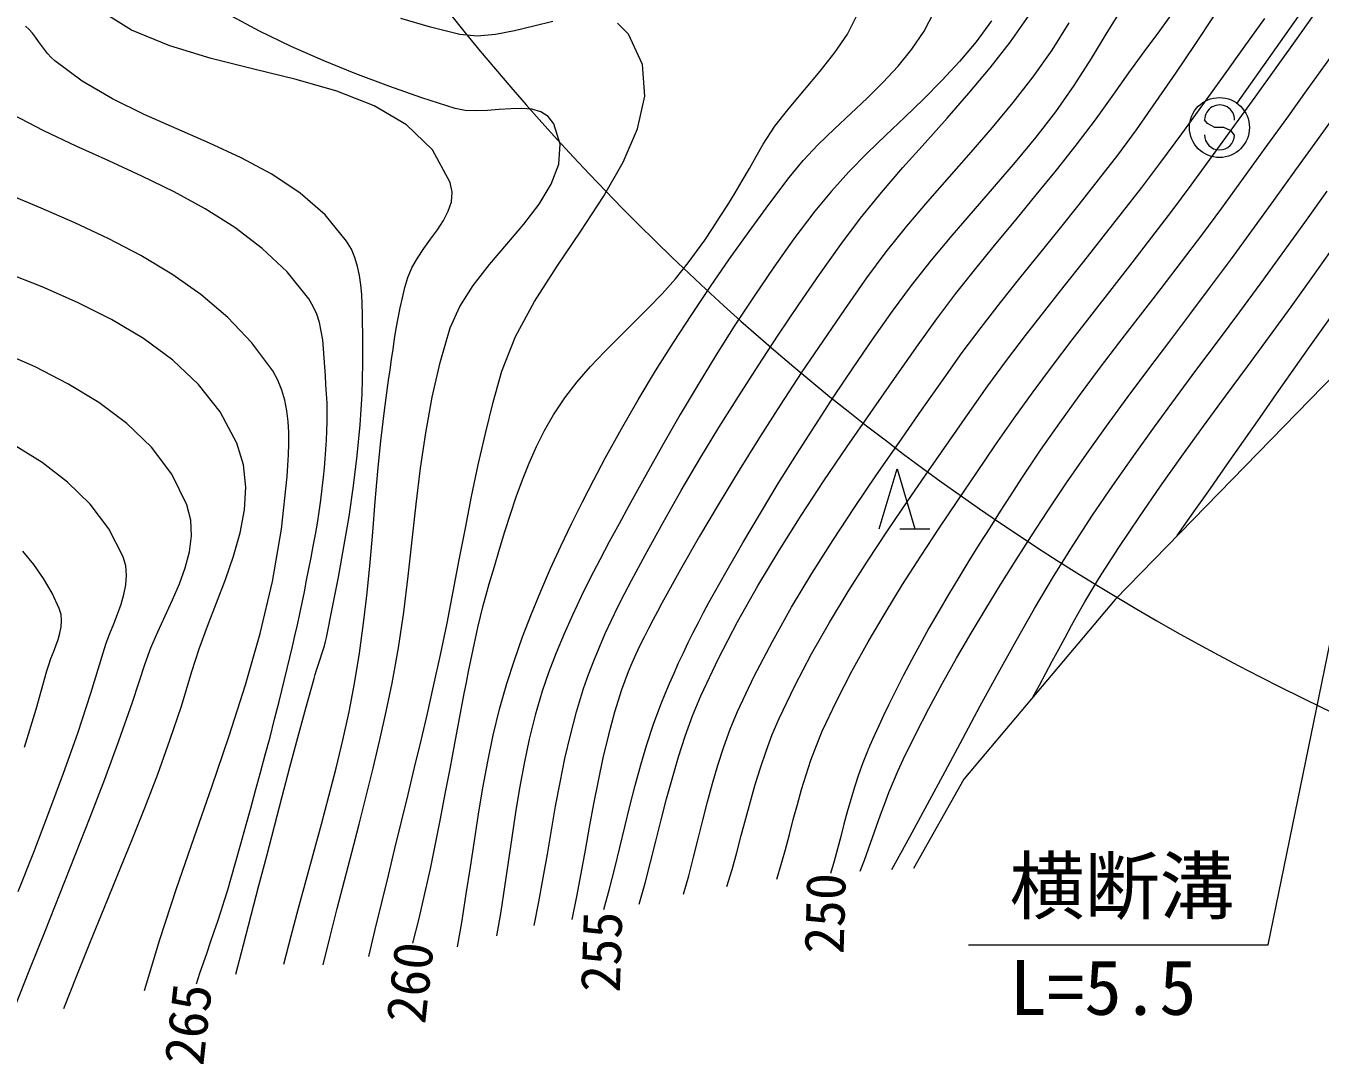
# Model space of a CAD drawing. Units: millimetres, scale not verified. Extents: x 40000 to 680000, y 20000 to 380000.
# Drawn here: x 401618 to 444786, y 243404 to 278011 of the extents above; entities that cross this region are included whole.
import ezdxf
from ezdxf.enums import TextEntityAlignment as Align

# ---------------------------------------------------------------- set-up
doc = ezdxf.new("R2010")
doc.units = ezdxf.units.MM
doc.header["$LTSCALE"] = 1000
doc.layers.add('M-BGD', color=7, linetype='Continuous', lineweight=13)
doc.layers.add('M-STR-HTXT', color=7, linetype='Continuous', lineweight=13)
doc.styles.add('ＭＳ ゴシック', font='')
doc.styles.get('ＭＳ ゴシック').set_extended_font_data('MS Gothic')

msp = doc.modelspace()

# ---------------------------------------------------------------- linework, layer by layer
at = {"layer": 'M-BGD'}
for p, q in [((449994, 286753), (442005, 275440)), ((441033, 274763), (440934, 274881)), ((441278, 274624), (441033, 274763)), ((441579, 274622), (441278, 274624)), ((441824, 274510), (441579, 274622)), ((441930, 274374), (441824, 274510)), ((446791, 267959), (437946, 258894)), ((430073, 261251), (430673, 263251)), ((430673, 263251), (431273, 261251)), ((430773, 261251), (431773, 261251)), ((437946, 258894), (432905, 252899)), ((432905, 252899), (431226, 249925))]:
    msp.add_line(p, q, dxfattribs=at)
for points in [[(440022, 261021), (440574, 261808), (441127, 262596), (441679, 263383), (442231, 264171), (442784, 264958), (443336, 265746), (443889, 266533), (444442, 267319), (444996, 268106), (445551, 268891), (446326, 269986), (447103, 271080), (447880, 272173), (448657, 273266), (449436, 274358), (450214, 275450), (450993, 276542), (451772, 277634), (452550, 278726), (453329, 279819)], [(410219, 246740), (410461, 247675), (410711, 248607), (410968, 249538), (411225, 250469), (411480, 251400), (411728, 252333), (411966, 253268), (412190, 254206), (412396, 255148), (412581, 256095), (412746, 257097), (412883, 258104), (412997, 259114), (413096, 260126), (413186, 261139), (413272, 262153), (413362, 263167), (413461, 264179), (413576, 265190), (413714, 266197), (413764, 266542), (413814, 266888), (413863, 267234), (413915, 267580), (413971, 267925), (414031, 268269), (414099, 268611), (414175, 268951), (414260, 269288), (414358, 269623), (414492, 269950), (414675, 270272), (414890, 270588), (415118, 270902), (415342, 271213), (415544, 271524), (415706, 271836), (415810, 272150), (415838, 272468), (415773, 272791), (415176, 273879), (414312, 274714), (413232, 275348), (411990, 275834), (410635, 276224), (409222, 276570), (407801, 276926), (406424, 277342), (405144, 277873), (404013, 278570)], [(416009, 247316), (416165, 248195), (416308, 249078), (416443, 249963), (416576, 250848), (416713, 251732), (416859, 252614), (417021, 253492), (417205, 254365), (417416, 255230), (417661, 256088), (417913, 256869), (418186, 257642), (418479, 258410), (418789, 259170), (419115, 259925), (419457, 260673), (419812, 261415), (420179, 262151), (420556, 262881), (420943, 263605), (421484, 264583), (422045, 265551), (422623, 266509), (423217, 267457), (423827, 268395), (424452, 269324), (425090, 270245), (425740, 271156), (426401, 272058), (427073, 272953), (427542, 273520), (428049, 274061), (428583, 274583), (429130, 275095), (429675, 275607), (430205, 276128), (430708, 276666), (431168, 277231), (431574, 277832), (431911, 278478)], [(420890, 248561), (421079, 249245), (421257, 249933), (421427, 250623), (421595, 251315), (421765, 252005), (421941, 252693), (422129, 253378), (422331, 254058), (422554, 254730), (422801, 255395), (422942, 255743), (423086, 256089), (423236, 256433), (423390, 256775), (423548, 257116), (423710, 257454), (423877, 257791), (424047, 258125), (424222, 258457), (424400, 258787), (424959, 259790), (425531, 260785), (426115, 261774), (426712, 262755), (427321, 263729), (427941, 264696), (428571, 265657), (429211, 266611), (429860, 267558), (430518, 268499), (431156, 269362), (431826, 270202), (432518, 271026), (433223, 271841), (433930, 272654), (434630, 273471), (435312, 274301), (435968, 275149), (436586, 276022), (437158, 276927), (437682, 277787), (438229, 278656)], [(422069, 248737), (422268, 249434), (422454, 250135), (422632, 250840), (422809, 251545), (422990, 252248), (423180, 252949), (423384, 253644), (423607, 254331), (423856, 255010), (424135, 255677), (424724, 256920), (425358, 258141), (426033, 259341), (426741, 260522), (427478, 261689), (428237, 262843), (429012, 263987), (429798, 265124), (430589, 266255), (431379, 267385), (431998, 268245), (432640, 269088), (433299, 269919), (433969, 270742), (434645, 271561), (435320, 272379), (435990, 273202), (436648, 274034), (437289, 274878), (437907, 275739), (438408, 276444), (438921, 277146), (439438, 277849), (439949, 278556)], [(422069, 248737), (422268, 249434), (422454, 250135), (422632, 250840), (422809, 251545), (422990, 252248), (423180, 252949), (423384, 253644), (423607, 254331), (423856, 255010), (424135, 255677), (424724, 256920), (425358, 258141), (426033, 259341), (426741, 260522), (427478, 261689), (428237, 262843), (429012, 263987), (429798, 265124), (430589, 266255), (431379, 267385), (431998, 268245), (432640, 269088), (433299, 269919), (433969, 270742), (434645, 271561), (435320, 272379), (435990, 273202), (436648, 274034), (437289, 274878), (437907, 275739), (438408, 276444), (438921, 277146), (439438, 277849), (439949, 278556)], [(426665, 249563), (426812, 250059), (426950, 250557), (427083, 251058), (427215, 251559), (427350, 252058), (427490, 252556), (427640, 253050), (427803, 253539), (427983, 254022), (428182, 254498), (428658, 255507), (429168, 256498), (429708, 257474), (430274, 258437), (430861, 259388), (431466, 260330), (432082, 261265), (432707, 262194), (433335, 263120), (433963, 264044), (434580, 264935), (435213, 265814), (435859, 266684), (436516, 267546), (437179, 268404), (437846, 269259), (438513, 270114), (439177, 270972), (439835, 271834), (440483, 272703), (441197, 273677), (441907, 274653), (442614, 275632), (443318, 276613), (444021, 277595), (444723, 278577)], [(408620, 246398), (408880, 247384), (409137, 248371), (409393, 249358), (409649, 250345), (409905, 251332), (410163, 252319), (410424, 253305), (410688, 254290), (410957, 255273), (411231, 256256), (411271, 256393), (411314, 256530), (411359, 256666), (411404, 256802), (411449, 256939), (411493, 257075), (411535, 257212), (411575, 257350), (411611, 257488), (411643, 257628), (411848, 258631), (412044, 259637), (412228, 260648), (412396, 261661), (412544, 262677), (412668, 263695), (412764, 264714), (412830, 265735), (412861, 266756), (412854, 267778), (412847, 268092), (412843, 268412), (412835, 268734), (412820, 269056), (412793, 269375), (412749, 269689), (412684, 269995), (412594, 270291), (412473, 270573), (412317, 270839), (411603, 271708), (410762, 272440), (409820, 273064), (408803, 273609), (407737, 274104), (406648, 274578), (405561, 275061), (404504, 275581), (403500, 276167), (402578, 276849), (402456, 276963), (402344, 277087), (402240, 277220), (402140, 277357), (402042, 277495), (401942, 277632), (401839, 277765), (401729, 277889), (401609, 278004)], [(411532, 246714), (411765, 247652), (412004, 248589), (412247, 249525), (412489, 250461), (412731, 251397), (412968, 252334), (413200, 253273), (413423, 254213), (413636, 255156), (413836, 256101), (414051, 257283), (414225, 258473), (414371, 259669), (414503, 260869), (414635, 262067), (414780, 263263), (414953, 264451), (415165, 265630), (415432, 266796), (415767, 267945), (416088, 268662), (416542, 269363), (417082, 270052), (417661, 270731), (418229, 271402), (418738, 272069), (419141, 272734), (419389, 273400), (419435, 274069), (419229, 274744), (419043, 274990), (418794, 275146), (418495, 275230), (418157, 275259), (417790, 275250), (417407, 275221), (417019, 275191), (416636, 275175), (416271, 275193), (415935, 275260), (414825, 275618), (413719, 276000), (412621, 276411), (411533, 276853), (410461, 277328), (409407, 277839), (408375, 278388)], [(413052, 246987), (413270, 247888), (413489, 248788), (413709, 249689), (413929, 250589), (414149, 251489), (414367, 252390), (414584, 253291), (414799, 254192), (415011, 255094), (415219, 255997), (415449, 257047), (415665, 258100), (415871, 259156), (416073, 260213), (416276, 261269), (416485, 262324), (416706, 263375), (416944, 264422), (417205, 265464), (417493, 266499), (417947, 267657), (418585, 268826), (419334, 269997), (420124, 271165), (420882, 272323), (421539, 273465), (422022, 274584), (422259, 275673), (422181, 276725), (421715, 277735), (421347, 278098)], [(419191, 278158), (418557, 278000), (417915, 277843), (417281, 277722), (416669, 277672), (416097, 277729), (415108, 277971), (414129, 278259)], [(414524, 247440), (414734, 248262), (414929, 249088), (415112, 249917), (415285, 250748), (415449, 251581), (415608, 252416), (415765, 253251), (415921, 254086), (416078, 254920), (416240, 255754), (416313, 256122), (416385, 256490), (416458, 256858), (416533, 257226), (416611, 257594), (416692, 257960), (416777, 258325), (416868, 258689), (416966, 259051), (417070, 259411), (417243, 259990), (417417, 260572), (417594, 261153), (417777, 261733), (417971, 262308), (418179, 262877), (418404, 263438), (418650, 263988), (418920, 264527), (419218, 265051), (419591, 265613), (420004, 266145), (420448, 266654), (420914, 267147), (421395, 267629), (421881, 268108), (422364, 268589), (422836, 269079), (423288, 269585), (423711, 270113), (423989, 270490), (424258, 270872), (424520, 271260), (424776, 271652), (425026, 272048), (425271, 272447), (425511, 272849), (425748, 273253), (425981, 273659), (426212, 274066), (426601, 274664), (427071, 275271), (427586, 275884), (428108, 276502), (428599, 277121), (429020, 277739), (429335, 278353)], [(433822, 278177), (433312, 277481), (432759, 276820), (432171, 276186), (431559, 275572), (430933, 274969), (430302, 274369), (429677, 273764), (429067, 273146), (428483, 272507), (427935, 271839), (427237, 270910), (426561, 269965), (425904, 269006), (425265, 268034), (424643, 267051), (424036, 266058), (423443, 265057), (422862, 264048), (422292, 263034), (421731, 262016), (421404, 261417), (421078, 260815), (420758, 260210), (420444, 259601), (420139, 258988), (419846, 258370), (419568, 257746), (419306, 257116), (419064, 256478), (418843, 255833), (418608, 255038), (418408, 254234), (418235, 253423), (418085, 252606), (417952, 251786), (417828, 250962), (417708, 250138), (417587, 249314), (417457, 248492), (417313, 247674)], [(418572, 248020), (418729, 248813), (418874, 249608), (419011, 250406), (419147, 251203), (419286, 252000), (419435, 252795), (419597, 253586), (419779, 254371), (419985, 255150), (420221, 255921), (420383, 256386), (420558, 256846), (420745, 257301), (420943, 257753), (421151, 258200), (421366, 258644), (421588, 259085), (421816, 259523), (422047, 259958), (422281, 260392), (422872, 261461), (423478, 262522), (424099, 263575), (424733, 264620), (425381, 265656), (426042, 266685), (426715, 267706), (427398, 268720), (428092, 269726), (428796, 270725), (429456, 271604), (430152, 272458), (430873, 273293), (431609, 274118), (432346, 274940), (433074, 275769), (433781, 276612), (434455, 277477), (435085, 278373)], [(436409, 278117), (435833, 277199), (435207, 276315), (434542, 275459), (433847, 274623), (433134, 273799), (432412, 272981), (431693, 272160), (430987, 271330), (430305, 270483), (429657, 269611), (428921, 268562), (428195, 267505), (427480, 266441), (426776, 265369), (426084, 264289), (425405, 263201), (424740, 262105), (424089, 261001), (423452, 259888), (422831, 258767), (422680, 258487), (422530, 258206), (422382, 257923), (422237, 257639), (422097, 257352), (421962, 257064), (421832, 256773), (421710, 256479), (421595, 256183), (421489, 255883), (421255, 255135), (421049, 254380), (420866, 253618), (420702, 252851), (420551, 252080), (420409, 251307), (420270, 250533), (420129, 249759), (419982, 248988), (419823, 248219)], [(423552, 249072), (423725, 249683), (423887, 250298), (424042, 250915), (424196, 251532), (424354, 252149), (424519, 252762), (424697, 253371), (424892, 253974), (425109, 254568), (425354, 255152), (425912, 256334), (426516, 257492), (427157, 258632), (427832, 259753), (428533, 260861), (429256, 261956), (429993, 263042), (430741, 264122), (431492, 265197), (432241, 266271), (432849, 267123), (433477, 267961), (434120, 268788), (434773, 269607), (435432, 270422), (436092, 271236), (436749, 272053), (437399, 272875), (438036, 273706), (438656, 274550), (439320, 275489), (439973, 276437), (440615, 277391), (441250, 278350)], [(423552, 249072), (423725, 249683), (423887, 250298), (424042, 250915), (424196, 251532), (424354, 252149), (424519, 252762), (424697, 253371), (424892, 253974), (425109, 254568), (425354, 255152), (425912, 256334), (426516, 257492), (427157, 258632), (427832, 259753), (428533, 260861), (429256, 261956), (429993, 263042), (430741, 264122), (431492, 265197), (432241, 266271), (432849, 267123), (433477, 267961), (434120, 268788), (434773, 269607), (435432, 270422), (436092, 271236), (436749, 272053), (437399, 272875), (438036, 273706), (438656, 274550), (439320, 275489), (439973, 276437), (440615, 277391), (441250, 278350)], [(425002, 249326), (425170, 249888), (425328, 250454), (425480, 251022), (425631, 251591), (425784, 252159), (425945, 252724), (426116, 253284), (426304, 253839), (426510, 254386), (426741, 254925), (427263, 256010), (427824, 257075), (428419, 258122), (429043, 259153), (429691, 260172), (430357, 261181), (431036, 262181), (431724, 263175), (432414, 264167), (433102, 265157), (433707, 266012), (434327, 266854), (434960, 267688), (435602, 268514), (436250, 269336), (436901, 270156), (437552, 270977), (438199, 271800), (438839, 272628), (439469, 273464), (440173, 274418), (440871, 275375), (441565, 276335), (442256, 277297), (442945, 278261)], [(445098, 276927), (444380, 275927), (443662, 274929), (442942, 273931), (442220, 272934), (441496, 271940), (440829, 271039), (440151, 270145), (439468, 269255), (438782, 268367), (438097, 267478), (437417, 266586), (436746, 265688), (436088, 264781), (435446, 263863), (434824, 262930), (434470, 262382), (434116, 261833), (433765, 261283), (433417, 260731), (433072, 260177), (432731, 259620), (432395, 259061), (432064, 258498), (431739, 257932), (431421, 257362), (431242, 257033), (431065, 256702), (430890, 256370), (430719, 256036), (430551, 255701), (430385, 255364), (430223, 255025), (430065, 254685), (429910, 254344), (429759, 254001), (429752, 253984), (429745, 253968), (429737, 253952), (429730, 253935), (429723, 253919), (429716, 253903), (429709, 253886), (429702, 253870), (429695, 253854), (429688, 253837), (429529, 253442), (429385, 253042), (429253, 252636), (429131, 252228), (429016, 251817), (428905, 251404), (428796, 250990), (428687, 250577), (428573, 250165), (428454, 249755)], [(407304, 246084), (407420, 246432), (407539, 246779), (407659, 247126), (407780, 247473), (407900, 247820), (408018, 248167), (408134, 248515), (408246, 248864), (408353, 249215), (408455, 249567), (408621, 250159), (408787, 250750), (408952, 251342), (409117, 251934), (409281, 252526), (409443, 253119), (409603, 253712), (409761, 254306), (409915, 254901), (410066, 255496), (410157, 255860), (410247, 256224), (410336, 256589), (410423, 256953), (410509, 257319), (410593, 257684), (410675, 258050), (410755, 258417), (410832, 258784), (410906, 259151), (410982, 259531), (411057, 259911), (411131, 260292), (411204, 260673), (411273, 261054), (411339, 261436), (411400, 261818), (411455, 262202), (411504, 262586), (411545, 262971), (411573, 263278), (411600, 263585), (411623, 263893), (411642, 264201), (411656, 264509), (411664, 264818), (411667, 265126), (411662, 265434), (411649, 265742), (411627, 266049), (411606, 266343), (411589, 266642), (411571, 266944), (411549, 267245), (411517, 267544), (411471, 267838), (411406, 268124), (411318, 268400), (411202, 268663), (411053, 268912), (410331, 269808), (409504, 270596), (408587, 271293), (407600, 271916), (406560, 272481), (405483, 273007), (404388, 273510), (403293, 274007), (402214, 274516), (401169, 275053)], [(429449, 249834), (429589, 250207), (429725, 250582), (429859, 250958), (429992, 251335), (430126, 251710), (430263, 252085), (430404, 252457), (430553, 252827), (430709, 253193), (430876, 253555), (431298, 254413), (431737, 255262), (432192, 256103), (432661, 256936), (433143, 257763), (433636, 258584), (434138, 259399), (434648, 260209), (435164, 261015), (435685, 261817), (436328, 262780), (436988, 263731), (437662, 264673), (438347, 265608), (439040, 266537), (439737, 267463), (440435, 268388), (441133, 269314), (441825, 270243), (442509, 271178), (443244, 272194), (443978, 273211), (444711, 274228), (445444, 275246)], [(405578, 245852), (406086, 247561), (406643, 249261), (407229, 250956), (407823, 252651), (408402, 254347), (408945, 256050), (409431, 257762), (409839, 259488), (410148, 261231), (410335, 262994), (410358, 263352), (410377, 263717), (410387, 264085), (410384, 264454), (410364, 264820), (410322, 265181), (410254, 265533), (410157, 265874), (410025, 266200), (409854, 266509), (409159, 267450), (408354, 268295), (407457, 269054), (406482, 269737), (405447, 270355), (404366, 270920), (403256, 271442), (402132, 271932), (401012, 272400)], [(430505, 249896), (431104, 250980), (431694, 252069), (432280, 253161), (432864, 254254), (433450, 255345), (434043, 256432), (434645, 257514), (435261, 258588), (435893, 259652), (436546, 260704), (437198, 261706), (437870, 262695), (438557, 263673), (439257, 264643), (439965, 265607), (440679, 266567), (441396, 267525), (442111, 268485), (442821, 269447), (443524, 270415), (444272, 271458), (445019, 272500)], [(435206, 255636), (435424, 256033), (435639, 256431), (435853, 256830), (436066, 257230), (436280, 257629), (436496, 258027), (436716, 258422), (436940, 258815), (437170, 259205), (437407, 259590), (438075, 260627), (438762, 261651), (439464, 262665), (440178, 263670), (440901, 264670), (441630, 265666), (442361, 266660), (443092, 267654), (443818, 268651), (444538, 269653), (445299, 270722)], [(402888, 245258), (403323, 246378), (403772, 247494), (404228, 248607), (404686, 249720), (405140, 250834), (405585, 251951), (406014, 253073), (406422, 254202), (406804, 255340), (407153, 256489), (407395, 257242), (407679, 258007), (407981, 258780), (408278, 259557), (408547, 260335), (408764, 261110), (408907, 261878), (408952, 262635), (408876, 263379), (408655, 264105), (408100, 265143), (407379, 266061), (406516, 266872), (405538, 267589), (404469, 268226), (403335, 268795), (402160, 269311), (400971, 269785)], [(401254, 245298), (401753, 246566), (402258, 247831), (402764, 249097), (403267, 250363), (403763, 251631), (404248, 252904), (404719, 254181), (405170, 255466), (405598, 256758), (405789, 257282), (406017, 257811), (406264, 258344), (406512, 258879), (406741, 259414), (406935, 259949), (407074, 260481), (407141, 261009), (407117, 261532), (406984, 262047), (406481, 263064), (405807, 263963), (404988, 264757), (404050, 265459), (403020, 266083), (401923, 266641), (400785, 267145)], [(401360, 249159), (401878, 250471), (402386, 251786), (402877, 253106), (403347, 254433), (403788, 255770), (404196, 257117), (404298, 257434), (404419, 257755), (404548, 258080), (404676, 258406), (404793, 258732), (404888, 259057), (404952, 259379), (404975, 259698), (404947, 260011), (404858, 260318), (404382, 261244), (403758, 262067), (403010, 262800), (402159, 263453), (401227, 264035)], [(401573, 253964), (401958, 255231), (402315, 256508), (402379, 256714), (402455, 256924), (402537, 257135), (402619, 257348), (402694, 257560), (402755, 257772), (402796, 257981), (402810, 258188), (402791, 258391), (402732, 258590), (402492, 259100), (402206, 259589), (401878, 260056), (401513, 260500)]]:
    msp.add_lwpolyline(points, dxfattribs=at)
msp.add_circle((441428, 274623), 1000, dxfattribs=at)
for centre, start, end in [((441434, 274877), 359.5549, 179.5549), ((441430, 274377), 179.5549, 359.5549)]:
    msp.add_arc(centre, 500, start, end, dxfattribs=at)
at = {"layer": 'M-STR-HTXT'}
for p, q in [((443055, 247378), (451150, 286937)), ((433055, 247378), (443055, 247378))]:
    msp.add_line(p, q, dxfattribs=at)
msp.add_arc((480664, 330186), 83020, 218.59908, 253.10763, dxfattribs=at)

# ---------------------------------------------------------------- texts
at = {"layer": 'M-BGD', "style": 'ＭＳ ゴシック'}
for s, rotation, p in [('250', 88.393, (428306, 249771)), ('255', 88.209, (420853, 248492)), ('260', 83.757, (414570, 247460)), ('265', 83.671, (407173, 246070))]:
    msp.add_text(s, height=1320, rotation=rotation, dxfattribs=at).set_placement(p, align=Align.MIDDLE_RIGHT)
at = {"layer": 'M-STR-HTXT', "style": 'ＭＳ ゴシック'}
msp.add_text('横断溝', height=1833, dxfattribs=at).set_placement((434430, 247878), align=Align.BOTTOM_LEFT)
msp.add_text('L=5.5', height=1833, dxfattribs=at).set_placement((434430, 246878), align=Align.TOP_LEFT)

doc.saveas('drawing.dxf')
